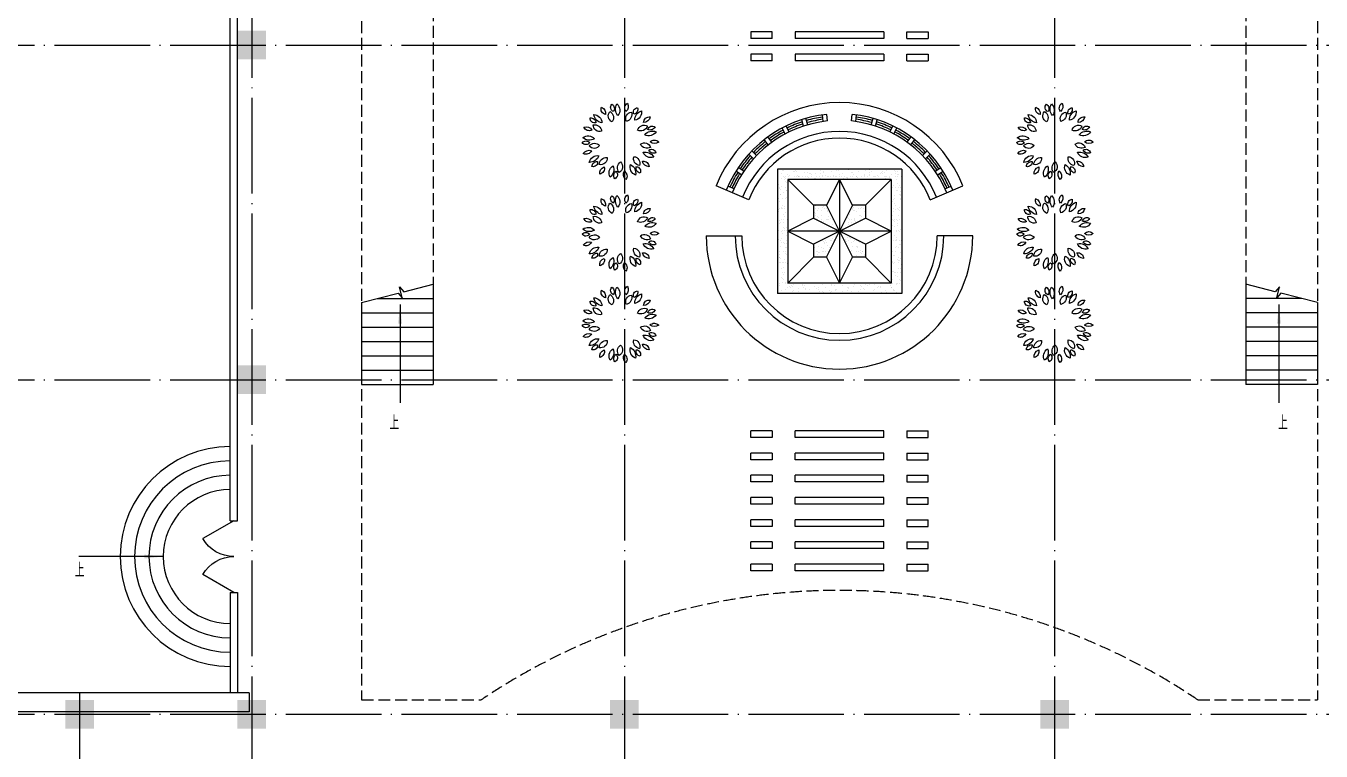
# Model space of a CAD drawing. Extents: x 165127 to 1058185, y 60808 to 144908.
# Drawn here: x 224353 to 251456, y 94284 to 109453 of the extents above; entities that cross this region are included whole.
import ezdxf
from ezdxf.enums import TextEntityAlignment as Align

# ---------------------------------------------------------------- set-up
doc = ezdxf.new("R2010")
doc.units = 0
doc.header["$LTSCALE"] = 1000
doc.linetypes.add('DASH', pattern=[0.35, 0.25, -0.1])
doc.linetypes.add('DOTE', pattern=[2.42, 2, -0.2, 0.02, -0.2])
doc.layers.get('0').update_dxf_attribs({"linetype": 'CONTINUOUS'})
for name, color, linetype in [('AD', 254, 'CONTINUOUS'), ('C3', 3, 'CONTINUOUS'), ('COLUMN', 7, 'CONTINUOUS'), ('DOTE', 1, 'DOTE'), ('FLOWER', 3, 'CONTINUOUS'), ('GARDEN', 4, 'CONTINUOUS'), ('PUB_DIM', 3, 'CONTINUOUS'), ('PUB_TEXT', 7, 'CONTINUOUS'), ('STAIR', 3, 'CONTINUOUS'), ('WALL', 255, 'CONTINUOUS'), ('WINDOW', 2, 'CONTINUOUS'), ('WINDOW_TEXT', 7, 'CONTINUOUS'), ('XX', 3, 'DASH')]:
    doc.layers.add(name, color=color, linetype=linetype)
doc.styles.add('_HZTXT', font='romans.shx', dxfattribs={"width": 0.7, "bigfont": 'z.shx'})
doc.styles.add('SIMPLEX', font='SIMPLEX.SHX')

# ---------------------------------------------------------------- blocks, each defined once
blk = doc.blocks.new('_FZH')
blk.add_solid([(-0.5, -0.5), (0.5, -0.5), (-0.5, 0.5), (0.5, 0.5)])
blk = doc.blocks.new('_DBLK1')
for p, q in [((-0.5, 0), (-0.25, -0.433)), ((0.5, 0), (0.25, -0.433))]:
    blk.add_line(p, q)
for centre, start, end in [((-0.5, 0), 300, 0), ((0.5, 0), 180, 240)]:
    blk.add_arc(centre, 0.5, start, end)
at = {"layer": 'WINDOW_TEXT', "style": 'SIMPLEX', "flags": 9}
blk.add_attdef('A', text='', height=1, dxfattribs=at).set_placement((0, 1.5), align=Align.MIDDLE)
blk = doc.blocks.new('M_F22')
for centre, radius, start, end in [((-745, 1661), 486, 170.70899, 259.10644), ((-1409, 1198), 573, 358.65709, 71.15834), ((-704, 1829), 307, 163.4613, 255.43295), ((-1018, 1651), 266, 333.31145, 85.5828), ((-242, 1523), 417, 160.50355, 255.32847), ((-684, 1289), 376, 333.2488, 82.58322), ((-63, 1991), 399, 151.70154, 229.74057), ((-591, 1891), 339, 322.86392, 58.57818), ((523, 1764), 486, 130.70899, 219.10644), ((-284, 1836), 573, 318.65709, 31.15834), ((662, 1865), 307, 123.4613, 215.43295), ((819, 1335), 417, 120.50355, 215.32847), ((307, 1931), 266, 293.31145, 45.5828), ((331, 1439), 376, 293.2488, 42.58322), ((1257, 1578), 399, 111.70154, 189.74057), ((788, 1841), 339, 282.86392, 18.57818), ((1560, 1027), 486, 90.70899, 179.10644), ((988, 1601), 573, 278.65709, 351.15834), ((-1853, 584), 266, 13.31145, 125.5828), ((-1727, 923), 307, 203.4613, 295.43295), ((-1680, 1042), 339, 2.86392, 98.57818), ((-1340, 1458), 399, 191.70154, 269.74057), ((-1364, 522), 376, 13.2488, 122.58322), ((-1177, 985), 417, 200.50355, 295.32847), ((1511, 508), 417, 80.50355, 175.32847), ((1204, 902), 376, 253.2488, 2.58322), ((1732, 1016), 307, 83.4613, 175.43295), ((1502, 1294), 266, 253.31145, 5.5828), ((2003, 413), 399, 71.70154, 149.74057), ((1813, 916), 339, 242.86392, 338.57818), ((-1969, -307), 339, 42.86392, 138.57818), ((-1861, -14), 573, 38.65709, 111.15834), ((-1651, 768), 486, 210.70899, 299.10644), ((1881, -204), 486, 50.70899, 139.10644), ((1812, 603), 573, 238.65709, 311.15834), ((-1976, 230), 399, 231.70154, 309.74057), ((-1807, -769), 266, 53.31145, 165.5828), ((-1928, -429), 307, 243.4613, 335.43295), ((-1429, -1233), 573, 78.65709, 151.15834), ((-1770, -498), 486, 250.70899, 339.10644), ((-1393, -503), 376, 53.2488, 162.58322), ((-1547, -28), 417, 240.50355, 335.32847), ((1510, -570), 417, 40.50355, 135.32847), ((1528, -71), 376, 213.2488, 322.58322), ((1825, -959), 399, 31.70154, 109.74057), ((2003, -452), 339, 202.86392, 298.57818), ((2005, -323), 307, 43.4613, 135.43295), ((2009, 38), 266, 213.31145, 325.5828), ((-1323, -1527), 339, 82.86392, 178.57818), ((-1674, -1120), 399, 271.70154, 349.74057), ((-756, -1306), 376, 93.2488, 202.58322), ((-1179, -1041), 417, 280.50355, 15.32847), ((-314, -1889), 573, 118.65709, 191.15834), ((-1048, -1545), 486, 290.70899, 19.10644), ((249, -1512), 376, 133.2488, 242.58322), ((-246, -1581), 417, 320.50355, 55.32847), ((962, -1675), 573, 158.65709, 231.15834), ((179, -1883), 486, 330.70899, 59.10644), ((1151, -1025), 376, 173.2488, 282.58322), ((816, -1395), 417, 0.50355, 95.32847), ((1335, -1353), 486, 10.70899, 99.10644), ((1801, -691), 573, 198.65709, 271.15834), ((1589, -1250), 266, 173.31145, 285.5828), ((1354, -1524), 307, 3.4613, 95.43295), ((-902, -1777), 266, 93.31145, 205.5828), ((-1213, -1593), 307, 283.4613, 15.43295), ((-44, -2046), 339, 122.86392, 218.57818), ((-574, -1959), 399, 311.70154, 29.74057), ((439, -1967), 266, 133.31145, 245.5828), ((83, -2026), 307, 323.4613, 55.43295), ((1270, -1621), 339, 162.86392, 258.57818), ((808, -1896), 399, 351.70154, 69.74057)]:
    blk.add_arc(centre, radius, start, end)
at = {"width": 0.8, "flags": 9}
for tag in ['XSIZE', 'YSIZE']:
    blk.add_attdef(tag, (0, 0), '', height=0.5, dxfattribs=at)
blk = doc.blocks.new('_ARROW')
blk.add_solid([(0, 0), (-1, 0.1), (-1, -0.1)])
blk = doc.blocks.new('GREEN8')
at = {"color": 0, "linetype": 'ByBlock'}
for p, q in [((-113.9, 131.4), (-113.9, 131.4)), ((-105.1, 130), (-105.1, 130)), ((-102.8, 129.7), (-102.8, 129.7)), ((-84.8, 127.2), (-84.8, 127.2)), ((-83.1, 128), (-83.1, 128)), ((-81.1, 129.1), (-81.1, 129.1)), ((-78.1, 126.5), (-78.1, 126.5)), ((-63.3, 125.2), (-63.3, 125.2)), ((-58.4, 131.8), (-58.4, 131.8)), ((-56.4, 125.9), (-56.4, 125.9)), ((-52.7, 131.3), (-52.7, 131.3)), ((-31.2, 129.2), (-31.2, 129.2)), ((-26.7, 127.4), (-26.7, 127.4)), ((-25.4, 125.9), (-25.4, 125.9)), ((-21.4, 131.6), (-21.4, 131.6)), ((-10.4, 126.8), (-10.4, 126.8)), ((-1.9, 131.2), (-1.9, 131.2)), ((-0.6, 129.7), (-0.6, 129.7)), ((3.3, 128.4), (3.3, 128.4)), ((21.6, 130.8), (21.6, 130.8)), ((28, 125.2), (28, 125.2)), ((30.2, 126.3), (30.2, 126.3)), ((41.7, 131.2), (41.7, 131.2)), ((41.9, 128.1), (41.9, 128.1)), ((55, 130.1), (55, 130.1)), ((63.3, 130.6), (63.3, 130.6)), ((63.4, 126), (63.4, 126)), ((66.4, 128), (66.4, 128)), ((74, 132.1), (74, 132.1)), ((86.7, 125.7), (86.7, 125.7)), ((88, 127.4), (88, 127.4)), ((95.5, 130.1), (95.5, 130.1)), ((111.4, 129.5), (111.4, 129.5)), ((112.7, 128), (112.7, 128)), ((116.3, 127.6), (116.3, 127.6)), ((-115.2, 116.8), (-115.2, 116.8)), ((-112.6, 102.9), (-112.6, 102.9)), ((-107.9, 124.1), (-107.9, 124.1)), ((-106.6, 114.6), (-106.6, 114.6)), ((-104.2, 116.8), (-104.2, 116.8)), ((-102, 111.5), (-102, 111.5)), ((-100.9, 115.9), (-100.9, 115.9)), ((-100, 116.8), (-100, 116.8)), ((-99.6, 114.3), (-99.6, 114.3)), ((-99, 109), (-99, 109)), ((-96.8, 105.8), (-96.8, 105.8)), ((-95.3, 121.1), (-95.3, 121.1)), ((-93.4, 116.8), (-93.4, 116.8)), ((-91.7, 120.4), (-91.7, 120.4)), ((-82.5, 116.8), (-82.5, 116.8)), ((-78.3, 116.8), (-78.3, 116.8)), ((-76.2, 119.7), (-76.2, 119.7)), ((-74.9, 118.2), (-74.9, 118.2)), ((-74.5, 118.7), (-74.5, 118.7)), ((-71.7, 116.8), (-71.7, 116.8)), ((-67, 117.2), (-67, 117.2)), ((-60.8, 116.8), (-60.8, 116.8)), ((-56.6, 116.8), (-56.6, 116.8)), ((-54.3, 115.9), (-54.3, 115.9)), ((-53.4, 123.3), (-53.4, 123.3)), ((-51.4, 123.5), (-51.4, 123.5)), ((-50.1, 122), (-50.1, 122)), ((-50, 116.8), (-50, 116.8)), ((-44.1, 114.8), (-44.1, 114.8)), ((-42.5, 122.7), (-42.5, 122.7)), ((-42.3, 114), (-42.3, 114)), ((-39, 116.8), (-39, 116.8)), ((-34.8, 116.8), (-34.8, 116.8)), ((-32.7, 113.9), (-32.7, 113.9)), ((-31.7, 122.7), (-31.7, 122.7)), ((-28.7, 120.1), (-28.7, 120.1)), ((-28.3, 116.8), (-28.3, 116.8)), ((-22.2, 120), (-22.2, 120)), ((-19.3, 118.6), (-19.3, 118.6)), ((-17.3, 116.8), (-17.3, 116.8)), ((-13.1, 116.8), (-13.1, 116.8)), ((-7, 119.5), (-7, 119.5)), ((-6.6, 116.8), (-6.6, 116.8)), ((-3.9, 116.9), (-3.9, 116.9)), ((-0.7, 117.9), (-0.7, 117.9)), ((4.4, 116.8), (4.4, 116.8)), ((5.5, 122.5), (5.5, 122.5)), ((8.6, 116.8), (8.6, 116.8)), ((9.9, 124), (9.9, 124)), ((12.4, 114.2), (12.4, 114.2)), ((13.7, 112.7), (13.7, 112.7)), ((15.2, 116.8), (15.2, 116.8)), ((17.7, 116.3), (17.7, 116.3)), ((20.1, 115.5), (20.1, 115.5)), ((20.8, 113.7), (20.8, 113.7)), ((26.1, 116.8), (26.1, 116.8)), ((30.3, 116.8), (30.3, 116.8)), ((31.4, 122), (31.4, 122)), ((36.9, 116.8), (36.9, 116.8)), ((37.2, 118), (37.2, 118)), ((38.5, 116.5), (38.5, 116.5)), ((40.4, 112.7), (40.4, 112.7)), ((42.4, 113.1), (42.4, 113.1)), ((47.8, 116.9), (47.8, 116.9)), ((52, 116.9), (52, 116.9)), ((52.2, 119.5), (52.2, 119.5)), ((52.7, 122), (52.7, 122)), ((58.6, 116.9), (58.6, 116.9)), ((61.9, 121.9), (61.9, 121.9)), ((63.2, 120.3), (63.2, 120.3)), ((69.3, 113.1), (69.3, 113.1)), ((69.6, 116.9), (69.6, 116.9)), ((72.5, 116.8), (72.5, 116.8)), ((73.8, 116.9), (73.8, 116.9)), ((77.4, 118.8), (77.4, 118.8)), ((80.3, 116.9), (80.3, 116.9)), ((84.2, 123.6), (84.2, 123.6)), ((88, 124.2), (88, 124.2)), ((91.1, 124.8), (91.1, 124.8)), ((91.3, 116.9), (91.3, 116.9)), ((94, 116.9), (94, 116.9)), ((94, 114.7), (94, 114.7)), ((95.5, 116.9), (95.5, 116.9)), ((102, 116.9), (102, 116.9)), ((102.1, 115.6), (102.1, 115.6)), ((104.5, 120.8), (104.5, 120.8)), ((112.7, 124.2), (112.7, 124.2)), ((113, 116.9), (113, 116.9)), ((114.8, 112.3), (114.8, 112.3)), ((115.8, 121.7), (115.8, 121.7)), ((116.5, 103.5), (116.5, 103.5)), ((117.2, 116.9), (117.2, 116.9)), ((118.8, 120.8), (118.8, 120.8)), ((119.6, 101), (119.6, 101)), ((123.8, 116.9), (123.8, 116.9)), ((124.5, 103.5), (124.5, 103.5)), ((-112.2, 75.7), (-112.2, 75.7)), ((-111.4, 95), (-111.4, 95)), ((-110.4, 96.2), (-110.4, 96.2)), ((-110.1, 93.5), (-110.1, 93.5)), ((-109.6, 83.9), (-109.6, 83.9)), ((-108.8, 82.2), (-108.8, 82.2)), ((-108.1, 99.3), (-108.1, 99.3)), ((-105.7, 75.7), (-105.7, 75.7)), ((-104, 86.2), (-104, 86.2)), ((-99.8, 75.1), (-99.8, 75.1)), ((-99.5, 96.2), (-99.5, 96.2)), ((-98.3, 90.4), (-98.3, 90.4)), ((-98.2, 90.8), (-98.2, 90.8)), ((-97.1, 78), (-97.1, 78)), ((-95.8, 76.4), (-95.8, 76.4)), ((105, 75.8), (105, 75.8)), ((105.9, 94.9), (105.9, 94.9)), ((106.8, 96.4), (106.8, 96.4)), ((108.3, 99.9), (108.3, 99.9)), ((111.5, 75.8), (111.5, 75.8)), ((111.8, 81.6), (111.8, 81.6)), ((113.3, 96.9), (113.3, 96.9)), ((115.3, 91.7), (115.3, 91.7)), ((116.6, 90.1), (116.6, 90.1)), ((117.7, 96.4), (117.7, 96.4)), ((120.3, 82.8), (120.3, 82.8)), ((121.9, 96.4), (121.9, 96.4)), ((122.5, 75.8), (122.5, 75.8)), ((122.7, 82.9), (122.7, 82.9)), ((123, 88.1), (123, 88.1)), ((123.4, 80.2), (123.4, 80.2)), ((-114.5, 65.4), (-114.5, 65.4)), ((-112.6, 53.2), (-112.6, 53.2)), ((-112.3, 50.1), (-112.3, 50.1)), ((-111.7, 55.1), (-111.7, 55.1)), ((-111.1, 68.6), (-111.1, 68.6)), ((-107.5, 57.1), (-107.5, 57.1)), ((-107.5, 55.1), (-107.5, 55.1)), ((-106.2, 55.6), (-106.2, 55.6)), ((-105, 61.5), (-105, 61.5)), ((-101.3, 59.7), (-101.3, 59.7)), ((-100.9, 55.2), (-100.9, 55.2)), ((-42.3, 55.2), (-42.3, 55.2)), ((-41.9, 61.2), (-41.9, 61.2)), ((-38.7, 52.5), (-38.7, 52.5)), ((-35.8, 55.2), (-35.8, 55.2)), ((-30.9, 51.9), (-30.9, 51.9)), ((-28.2, 58.6), (-28.2, 58.6)), ((-25.9, 59.9), (-25.9, 59.9)), ((-24.8, 55.2), (-24.8, 55.2)), ((-20.6, 55.2), (-20.6, 55.2)), ((-20.3, 60.6), (-20.3, 60.6)), ((-18.9, 51.6), (-18.9, 51.6)), ((-17.9, 50), (-17.9, 50)), ((-17.7, 50.1), (-17.7, 50.1)), ((29.1, 54.2), (29.1, 54.2)), ((29.4, 55.2), (29.4, 55.2)), ((30.6, 59.3), (30.6, 59.3)), ((31.9, 57.7), (31.9, 57.7)), ((32.2, 51.6), (32.2, 51.6)), ((34.4, 51.3), (34.4, 51.3)), ((37.9, 50.5), (37.9, 50.5)), ((40.4, 55.2), (40.4, 55.2)), ((44.6, 55.2), (44.6, 55.2)), ((46.2, 58.1), (46.2, 58.1)), ((51.1, 55.2), (51.1, 55.2)), ((53.8, 51), (53.8, 51)), ((104.8, 70.8), (104.8, 70.8)), ((105.5, 55.3), (105.5, 55.3)), ((106.1, 69.3), (106.1, 69.3)), ((108.8, 50.9), (108.8, 50.9)), ((109.7, 74.2), (109.7, 74.2)), ((109.7, 55.3), (109.7, 55.3)), ((110.3, 66.2), (110.3, 66.2)), ((112.2, 62), (112.2, 62)), ((113.5, 53.5), (113.5, 53.5)), ((116.3, 55.3), (116.3, 55.3)), ((119.1, 53.8), (119.1, 53.8)), ((120, 57.4), (120, 57.4)), ((120.4, 52.2), (120.4, 52.2)), ((121.5, 72.8), (121.5, 72.8)), ((124.1, 62.1), (124.1, 62.1)), ((-114.1, 37.9), (-114.1, 37.9)), ((-111.5, 31.9), (-111.5, 31.9)), ((-110.6, 27.5), (-110.6, 27.5)), ((-108.5, 29.4), (-108.5, 29.4)), ((-106.9, 34.6), (-106.9, 34.6)), ((-104.3, 29), (-104.3, 29)), ((-102.8, 44.4), (-102.8, 44.4)), ((-102.7, 34.6), (-102.7, 34.6)), ((-101.2, 40.8), (-101.2, 40.8)), ((-100.2, 48.4), (-100.2, 48.4)), ((-96.2, 34.6), (-96.2, 34.6)), ((-43.7, 47.8), (-43.7, 47.8)), ((-42.4, 46.2), (-42.4, 46.2)), ((-41.2, 43.1), (-41.2, 43.1)), ((-40.2, 37.1), (-40.2, 37.1)), ((-38.1, 40.5), (-38.1, 40.5)), ((-37.6, 34.7), (-37.6, 34.7)), ((-36.3, 39), (-36.3, 39)), ((-31, 34.7), (-31, 34.7)), ((-29.7, 43.2), (-29.7, 43.2)), ((-29.4, 30.7), (-29.4, 30.7)), ((-28.1, 29.2), (-28.1, 29.2)), ((-27.1, 31.2), (-27.1, 31.2)), ((-20, 34.7), (-20, 34.7)), ((-19.4, 34.7), (-19.4, 34.7)), ((-16.5, 39.9), (-16.5, 39.9)), ((-15.8, 34.7), (-15.8, 34.7)), ((-13.4, 37.3), (-13.4, 37.3)), ((-11.6, 42.8), (-11.6, 42.8)), ((-9.7, 25.8), (-9.7, 25.8)), ((-9.3, 34.7), (-9.3, 34.7)), ((20.1, 38.4), (20.1, 38.4)), ((21.4, 36.9), (21.4, 36.9)), ((22.4, 29.9), (22.4, 29.9)), ((23.4, 34.7), (23.4, 34.7)), ((23.9, 45.2), (23.9, 45.2)), ((27.5, 29.6), (27.5, 29.6)), ((27.6, 34.7), (27.6, 34.7)), ((32.9, 36), (32.9, 36)), ((32.9, 33.5), (32.9, 33.5)), ((34.2, 34.7), (34.2, 34.7)), ((36, 30.9), (36, 30.9)), ((43.2, 42.4), (43.2, 42.4)), ((44.7, 42.8), (44.7, 42.8)), ((44.9, 42.2), (44.9, 42.2)), ((45.1, 34.7), (45.1, 34.7)), ((46.2, 40.7), (46.2, 40.7)), ((49.3, 34.7), (49.3, 34.7)), ((106.3, 42), (106.3, 42)), ((107.3, 35.5), (107.3, 35.5)), ((108.7, 32.9), (108.7, 32.9)), ((110, 31.4), (110, 31.4)), ((110.3, 34.8), (110.3, 34.8)), ((114.5, 34.8), (114.5, 34.8)), ((117, 26.7), (117, 26.7)), ((117.3, 32.8), (117.3, 32.8)), ((118.5, 42.1), (118.5, 42.1)), ((121, 34.8), (121, 34.8)), ((-113.1, 14.1), (-113.1, 14.1)), ((-107.7, 11.2), (-107.7, 11.2)), ((-105.8, 13.7), (-105.8, 13.7)), ((-104.7, 8.7), (-104.7, 8.7)), ((-103.7, 19.2), (-103.7, 19.2)), ((-102.4, 17.7), (-102.4, 17.7)), ((-102.2, 14.1), (-102.2, 14.1)), ((-98, 14.1), (-98, 14.1)), ((-97.4, 20.1), (-97.4, 20.1)), ((-96.8, 4.4), (-96.8, 4.4)), ((-96.3, 10.5), (-96.3, 10.5)), ((-7.7, 4.9), (-7.7, 4.9)), ((-2.2, 1.2), (-2.2, 1.2)), ((-0.7, 16.6), (-0.7, 16.6)), ((1.4, 7.3), (1.4, 7.3)), ((6.4, 14.1), (6.4, 14.1)), ((9.6, 8), (9.6, 8)), ((9.7, 17.5), (9.7, 17.5)), ((11, 16), (11, 16)), ((11.1, 23.4), (11.1, 23.4)), ((12, 16), (12, 16)), ((22.3, 24.8), (22.3, 24.8)), ((24, 0.5), (24, 0.5)), ((105.6, 3.3), (105.6, 3.3)), ((105.8, 20.2), (105.8, 20.2)), ((107, 23.9), (107, 23.9)), ((110.1, 21.3), (110.1, 21.3)), ((110.8, 3.2), (110.8, 3.2)), ((113.9, 0.6), (113.9, 0.6)), ((115, 14.2), (115, 14.2)), ((115.5, 11.4), (115.5, 11.4)), ((116.1, 24.1), (116.1, 24.1)), ((119.2, 14.2), (119.2, 14.2)), ((121.1, 12.1), (121.1, 12.1)), ((123, 15.9), (123, 15.9)), ((124.3, 14.3), (124.3, 14.3)), ((124.5, 2.1), (124.5, 2.1)), ((-114.9, -6.5), (-114.9, -6.5)), ((-114.5, -18.1), (-114.5, -18.1)), ((-114.1, -1.6), (-114.1, -1.6)), ((-112.8, -3.2), (-112.8, -3.2)), ((-108.9, -17), (-108.9, -17)), ((-108.4, -6.5), (-108.4, -6.5)), ((-107.3, -1.7), (-107.3, -1.7)), ((-106.8, -10.4), (-106.8, -10.4)), ((-103.9, -9.5), (-103.9, -9.5)), ((-100.9, -12.1), (-100.9, -12.1)), ((-99.8, -18.7), (-99.8, -18.7)), ((-98.5, -20.2), (-98.5, -20.2)), ((-98.3, -10.9), (-98.3, -10.9)), ((-97.4, -6.5), (-97.4, -6.5)), ((-42.9, -19.8), (-42.9, -19.8)), ((-35.7, -18.2), (-35.7, -18.2)), ((-32.3, -6.4), (-32.3, -6.4)), ((-29.8, -19.1), (-29.8, -19.1)), ((-28.1, -6.4), (-28.1, -6.4)), ((-26.7, -21.6), (-26.7, -21.6)), ((-25.5, -7.2), (-25.5, -7.2)), ((-24.3, -8.7), (-24.3, -8.7)), ((-23.9, -11.4), (-23.9, -11.4)), ((-21.5, -6.4), (-21.5, -6.4)), ((-19.5, -10.2), (-19.5, -10.2)), ((-18.2, -15.9), (-18.2, -15.9)), ((-14.2, -20.2), (-14.2, -20.2)), ((-12.7, -4.9), (-12.7, -4.9)), ((-10.5, -6.4), (-10.5, -6.4)), ((-8.9, -1.5), (-8.9, -1.5)), ((-6.3, -6.4), (-6.3, -6.4)), ((-5.8, -4.1), (-5.8, -4.1)), ((15.4, -6.4), (15.4, -6.4)), ((15.8, -4.7), (15.8, -4.7)), ((18.9, -7.3), (18.9, -7.3)), ((19.4, -0.8), (19.4, -0.8)), ((21.9, -6.4), (21.9, -6.4)), ((25.3, -1), (25.3, -1)), ((28.4, -10.1), (28.4, -10.1)), ((29.9, -16.6), (29.9, -16.6)), ((31.3, -8.2), (31.3, -8.2)), ((32.9, -6.4), (32.9, -6.4)), ((37.1, -6.4), (37.1, -6.4)), ((38.3, -16.5), (38.3, -16.5)), ((38.7, -18.6), (38.7, -18.6)), ((39.6, -18), (39.6, -18)), ((40.5, -7.9), (40.5, -7.9)), ((43.6, -10.5), (43.6, -10.5)), ((49.9, -12.1), (49.9, -12.1)), ((54.6, -19.7), (54.6, -19.7)), ((108.8, -6.3), (108.8, -6.3)), ((112.5, -19.3), (112.5, -19.3)), ((112.6, -5), (112.6, -5)), ((113.8, -6.5), (113.8, -6.5)), ((114, -4), (114, -4)), ((114.6, -17.5), (114.6, -17.5)), ((117.7, -20.1), (117.7, -20.1)), ((119.8, -6.3), (119.8, -6.3)), ((119.9, -13.8), (119.9, -13.8)), ((123, -13.3), (123, -13.3)), ((124, -6.3), (124, -6.3)), ((-114.4, -27), (-114.4, -27)), ((-111.9, -47.7), (-111.9, -47.7)), ((-110.7, -38.8), (-110.7, -38.8)), ((-110.4, -32.4), (-110.4, -32.4)), ((-110.3, -39.5), (-110.3, -39.5)), ((-110.2, -27), (-110.2, -27)), ((-109.7, -47.5), (-109.7, -47.5)), ((-109, -41.1), (-109, -41.1)), ((-105.5, -47.5), (-105.5, -47.5)), ((-103.6, -27), (-103.6, -27)), ((-102.9, -48.3), (-102.9, -48.3)), ((-101.3, -41.6), (-101.3, -41.6)), ((-100.1, -30.2), (-100.1, -30.2)), ((-99.8, -26.3), (-99.8, -26.3)), ((-98.9, -47.5), (-98.9, -47.5)), ((-97.1, -32.8), (-97.1, -32.8)), ((-45, -27), (-45, -27)), ((-40.4, -27.7), (-40.4, -27.7)), ((-38.5, -27), (-38.5, -27)), ((-37.2, -33.5), (-37.2, -33.5)), ((-36, -28), (-36, -28)), ((-34.7, -29.6), (-34.7, -29.6)), ((-28.6, -36.8), (-28.6, -36.8)), ((-27.5, -26.9), (-27.5, -26.9)), ((-25.5, -26.7), (-25.5, -26.7)), ((-23.3, -26.9), (-23.3, -26.9)), ((-16.8, -26.9), (-16.8, -26.9)), ((26.7, -26.9), (26.7, -26.9)), ((26.9, -25.4), (26.9, -25.4)), ((33.7, -37.3), (33.7, -37.3)), ((37.1, -34), (37.1, -34)), ((37.6, -26.9), (37.6, -26.9)), ((41.8, -26.9), (41.8, -26.9)), ((44.3, -28.6), (44.3, -28.6)), ((45.6, -25.3), (45.6, -25.3)), ((47.4, -31.2), (47.4, -31.2)), ((48.4, -26.9), (48.4, -26.9)), ((48.4, -27.4), (48.4, -27.4)), ((52.6, -33.5), (52.6, -33.5)), ((53.9, -35.1), (53.9, -35.1)), ((107, -26.9), (107, -26.9)), ((107.5, -47.4), (107.5, -47.4)), ((107.8, -46.8), (107.8, -46.8)), ((109.5, -34.6), (109.5, -34.6)), ((111, -34.7), (111, -34.7)), ((111.7, -47.4), (111.7, -47.4)), ((113.6, -26.9), (113.6, -26.9)), ((116.4, -42.9), (116.4, -42.9)), ((117.7, -44.4), (117.7, -44.4)), ((118.3, -47.4), (118.3, -47.4)), ((118.4, -38.2), (118.4, -38.2)), ((120, -44), (120, -44)), ((121.5, -28.6), (121.5, -28.6)), ((121.5, -40.8), (121.5, -40.8)), ((124.5, -26.8), (124.5, -26.8)), ((-114.2, -71), (-114.2, -71)), ((-113.4, -63.1), (-113.4, -63.1)), ((-113.4, -69.2), (-113.4, -69.2)), ((-106.9, -59.5), (-106.9, -59.5)), ((-104.9, -68.1), (-104.9, -68.1)), ((-104.3, -72.3), (-104.3, -72.3)), ((-102.8, -57), (-102.8, -57)), ((-100.7, -68.1), (-100.7, -68.1)), ((-96.3, -50.9), (-96.3, -50.9)), ((-96, -56.6), (-96, -56.6)), ((106, -63.8), (106, -63.8)), ((107.2, -65.3), (107.2, -65.3)), ((108, -65.4), (108, -65.4)), ((109.5, -50), (109.5, -50)), ((111.6, -67.5), (111.6, -67.5)), ((112.3, -67.9), (112.3, -67.9)), ((113.3, -72.5), (113.3, -72.5)), ((116.5, -67.9), (116.5, -67.9)), ((117, -74.7), (117, -74.7)), ((118.5, -59.3), (118.5, -59.3)), ((122.3, -58.9), (122.3, -58.9)), ((123.1, -67.9), (123.1, -67.9)), ((123.8, -51.7), (123.8, -51.7)), ((-114.9, -78.4), (-114.9, -78.4)), ((-113.4, -89.1), (-113.4, -89.1)), ((-111.1, -88.6), (-111.1, -88.6)), ((-110.3, -91.7), (-110.3, -91.7)), ((-106.4, -77.4), (-106.4, -77.4)), ((-105.8, -87.7), (-105.8, -87.7)), ((-105.1, -79), (-105.1, -79)), ((-103.1, -80.2), (-103.1, -80.2)), ((-100.2, -88.6), (-100.2, -88.6)), ((-99, -86.2), (-99, -86.2)), ((-96, -88.6), (-96, -88.6)), ((-95.6, -96.2), (-95.6, -96.2)), ((-92.1, -94.5), (-92.1, -94.5)), ((-90.8, -96), (-90.8, -96)), ((-89.4, -88.6), (-89.4, -88.6)), ((-88.7, -92.3), (-88.7, -92.3)), ((-85.6, -94.9), (-85.6, -94.9)), ((-84.3, -89.7), (-84.3, -89.7)), ((-78.4, -88.6), (-78.4, -88.6)), ((-75.3, -99), (-75.3, -99)), ((-74.2, -88.6), (-74.2, -88.6)), ((-67.7, -88.6), (-67.7, -88.6)), ((-67.3, -90.6), (-67.3, -90.6)), ((-66.1, -92.2), (-66.1, -92.2)), ((-64, -95.5), (-64, -95.5)), ((-63.5, -92.2), (-63.5, -92.2)), ((-60.9, -98.1), (-60.9, -98.1)), ((-60, -99.4), (-60, -99.4)), ((-56.7, -88.6), (-56.7, -88.6)), ((-52.5, -88.6), (-52.5, -88.6)), ((-46, -88.6), (-46, -88.6)), ((-43.2, -94.9), (-43.2, -94.9)), ((-41.3, -88.3), (-41.3, -88.3)), ((-39.3, -98.7), (-39.3, -98.7)), ((-35.2, -95.5), (-35.2, -95.5)), ((-35, -88.6), (-35, -88.6)), ((-31.5, -88.1), (-31.5, -88.1)), ((-30.8, -88.6), (-30.8, -88.6)), ((-29, -89.8), (-29, -89.8)), ((-24.2, -88.6), (-24.2, -88.6)), ((-21.7, -96.9), (-21.7, -96.9)), ((-13.3, -88.5), (-13.3, -88.5)), ((-11.2, -90.9), (-11.2, -90.9)), ((-10.5, -91.7), (-10.5, -91.7)), ((-9.1, -88.5), (-9.1, -88.5)), ((-4.3, -93), (-4.3, -93)), ((-3.5, -100), (-3.5, -100)), ((-2.5, -88.5), (-2.5, -88.5)), ((-0.9, -99.4), (-0.9, -99.4)), ((8.4, -88.5), (8.4, -88.5)), ((10.3, -92.9), (10.3, -92.9)), ((12.6, -88.5), (12.6, -88.5)), ((14.3, -87.9), (14.3, -87.9)), ((19.2, -88.5), (19.2, -88.5)), ((20.4, -96.2), (20.4, -96.2)), ((21.2, -96.1), (21.2, -96.1)), ((22.5, -97.7), (22.5, -97.7)), ((30.2, -88.5), (30.2, -88.5)), ((31.1, -95.4), (31.1, -95.4)), ((34.1, -90.1), (34.1, -90.1)), ((34.4, -88.5), (34.4, -88.5)), ((40.9, -88.5), (40.9, -88.5)), ((42.4, -88.8), (42.4, -88.8)), ((45.1, -99.4), (45.1, -99.4)), ((46, -92.3), (46, -92.3)), ((47.3, -93.8), (47.3, -93.8)), ((51.4, -98.1), (51.4, -98.1)), ((51.9, -88.5), (51.9, -88.5)), ((55.7, -90.7), (55.7, -90.7)), ((56.1, -88.5), (56.1, -88.5)), ((58.8, -93.3), (58.8, -93.3)), ((62.6, -88.5), (62.6, -88.5)), ((63.2, -91.3), (63.2, -91.3)), ((70.8, -88.5), (70.8, -88.5)), ((72, -90), (72, -90)), ((73.6, -88.5), (73.6, -88.5)), ((77.8, -88.5), (77.8, -88.5)), ((78.1, -97.2), (78.1, -97.2)), ((80.4, -93.9), (80.4, -93.9)), ((83.5, -94.1), (83.5, -94.1)), ((83.5, -96.5), (83.5, -96.5)), ((84.4, -88.5), (84.4, -88.5)), ((95.3, -88.5), (95.3, -88.5)), ((99.5, -88.5), (99.5, -88.5)), ((102.9, -93.4), (102.9, -93.4)), ((105, -96.1), (105, -96.1)), ((105.2, -97.1), (105.2, -97.1)), ((106.1, -88.5), (106.1, -88.5)), ((106.5, -80.7), (106.5, -80.7)), ((108.2, -99.7), (108.2, -99.7)), ((115.5, -88.2), (115.5, -88.2)), ((115.5, -90), (115.5, -90)), ((117, -88.5), (117, -88.5)), ((120.3, -80.8), (120.3, -80.8)), ((121.2, -88.5), (121.2, -88.5)), ((121.6, -82.3), (121.6, -82.3)), ((-109.5, -107.1), (-109.5, -107.1)), ((-107.3, -103), (-107.3, -103)), ((-99.3, -100.9), (-99.3, -100.9)), ((-85.8, -105.1), (-85.8, -105.1)), ((-84.7, -103.2), (-84.7, -103.2)), ((-74.6, -104.1), (-74.6, -104.1)), ((-65, -107.5), (-65, -107.5)), ((-53.8, -101), (-53.8, -101)), ((-53, -107.7), (-53, -107.7)), ((-49.9, -107.3), (-49.9, -107.3)), ((-36.2, -101.2), (-36.2, -101.2)), ((-33, -103.5), (-33, -103.5)), ((-28.3, -103.8), (-28.3, -103.8)), ((-27, -105.3), (-27, -105.3)), ((-14.6, -101.9), (-14.6, -101.9)), ((-12.7, -106.2), (-12.7, -106.2)), ((-11.5, -104.4), (-11.5, -104.4)), ((-2.2, -101.5), (-2.2, -101.5)), ((10.1, -105.1), (10.1, -105.1)), ((13.2, -107.6), (13.2, -107.6)), ((19.4, -102.2), (19.4, -102.2)), ((28.6, -104.9), (28.6, -104.9)), ((40.9, -104.2), (40.9, -104.2)), ((53.4, -101.1), (53.4, -101.1)), ((61.7, -106.7), (61.7, -106.7)), ((69.8, -102.6), (69.8, -102.6)), ((72.9, -100.1), (72.9, -100.1)), ((85.1, -105.5), (85.1, -105.5)), ((86.3, -107), (86.3, -107)), ((93.7, -102.6), (93.7, -102.6)), ((94.5, -105.7), (94.5, -105.7)), ((109.8, -101.7), (109.8, -101.7)), ((111.1, -103.2), (111.1, -103.2)), ((114, -105.4), (114, -105.4))]:
    blk.add_line(p, q, dxfattribs=at)
at = {"layer": 'FLOWER', "linetype": 'ByBlock'}
for p, q in [((104.7, 112.2), (-95.3, 112.2)), ((-95.3, 112.2), (-95.3, -87.8)), ((-95.3, 112.2), (-45.3, 62.2)), ((54.7, 62.2), (104.7, 112.2)), ((104.7, 112.2), (104.7, -87.8)), ((4.7, 12.2), (-20.3, 62.2)), ((29.7, 62.2), (4.7, 12.2)), ((-45.3, 37.2), (4.7, 12.2)), ((4.7, 12.2), (54.7, 37.2)), ((4.7, 12.2), (-45.3, -12.8)), ((-20.3, -37.8), (4.7, 12.2)), ((4.7, 12.2), (29.7, -37.8)), ((54.7, -12.8), (4.7, 12.2)), ((-95.3, -87.8), (-45.3, -37.8)), ((54.7, -37.8), (104.7, -87.8)), ((104.7, -87.8), (-95.3, -87.8))]:
    blk.add_line(p, q, dxfattribs=at)
at = {"layer": 'GARDEN', "linetype": 'ByBlock'}
for p, q in [((124.7, 132.2), (-115.3, 132.2)), ((-115.3, 132.2), (-115.3, -107.8)), ((124.7, 132.2), (124.7, -107.8)), ((4.7, 112.2), (-20.3, 62.2)), ((4.7, 112.2), (4.7, -87.8)), ((29.7, 62.2), (4.7, 112.2)), ((-45.3, 62.2), (-45.3, 37.2)), ((-20.3, 62.2), (-45.3, 62.2)), ((54.7, 62.2), (29.7, 62.2)), ((54.7, 62.2), (54.7, 37.2)), ((-45.3, 37.2), (-95.3, 12.2)), ((104.7, 12.2), (54.7, 37.2)), ((104.7, 12.2), (-95.3, 12.2)), ((-95.3, 12.2), (-45.3, -12.8)), ((54.7, -12.8), (104.7, 12.2)), ((-45.3, -12.8), (-45.3, -37.8)), ((54.7, -12.8), (54.7, -37.8)), ((-20.3, -37.8), (-45.3, -37.8)), ((-20.3, -37.8), (4.7, -87.8)), ((4.7, -87.8), (29.7, -37.8)), ((54.7, -37.8), (29.7, -37.8)), ((124.7, -107.8), (-115.3, -107.8))]:
    blk.add_line(p, q, dxfattribs=at)

msp = doc.modelspace()

# ---------------------------------------------------------------- linework, layer by layer
at = {"layer": 'C3'}
for p, q in [((239520.2, 109328.3), (239520.2, 109189)), ((239966.2, 109328.3), (239520.2, 109328.3)), ((239966.2, 109189), (239966.2, 109328.3)), ((240449.3, 109328.3), (240449.3, 109189)), ((242307.5, 109328.3), (240449.3, 109328.3)), ((242307.5, 109328.3), (242307.5, 109189)), ((242790.6, 109189), (242790.6, 109328.3)), ((242790.6, 109328.3), (243236.6, 109328.3)), ((243236.6, 109328.3), (243236.6, 109189)), ((239966.2, 109189), (239520.2, 109189)), ((242307.5, 109189), (240449.3, 109189)), ((242790.6, 109189), (243236.6, 109189)), ((239966.2, 108863.8), (239520.2, 108863.8)), ((239520.2, 108863.8), (239520.2, 108724.4)), ((239966.2, 108724.4), (239520.2, 108724.4)), ((239966.2, 108724.4), (239966.2, 108863.8)), ((240449.3, 108863.8), (240449.3, 108724.4)), ((242307.5, 108863.8), (240449.3, 108863.8)), ((242307.5, 108724.4), (240449.3, 108724.4)), ((242307.5, 108863.8), (242307.5, 108724.4)), ((242790.6, 108863.8), (243236.6, 108863.8)), ((242790.6, 108724.4), (242790.6, 108863.8)), ((242790.6, 108724.4), (243236.6, 108724.4)), ((243236.6, 108863.8), (243236.6, 108724.4)), ((241130.2, 107464.6), (241113.2, 107603)), ((241626.6, 107464.6), (241643.6, 107603)), ((240323.3, 107234.8), (240260, 107359)), ((240627.8, 107357.8), (240587.1, 107491.1)), ((240716.7, 107385), (240675.9, 107518.3)), ((241037.9, 107453.3), (241021, 107591.6)), ((241718.8, 107453.3), (241735.8, 107591.6)), ((242040.1, 107385), (242080.9, 107518.3)), ((242129, 107357.8), (242169.7, 107491.1)), ((242433.5, 107234.8), (242496.8, 107359)), ((239887.8, 106962.7), (239803.9, 107074)), ((239962, 107018.6), (239878.1, 107129.9)), ((240240.5, 107192.6), (240177.2, 107316.8)), ((242516.3, 107192.6), (242579.6, 107316.8)), ((242794.8, 107018.6), (242878.7, 107129.9)), ((242869, 106962.7), (242952.9, 107074)), ((239643.7, 106742.9), (239541.7, 106838)), ((243113.1, 106742.9), (243215, 106838)), ((239580.3, 106674.9), (239478.4, 106770)), ((243176.5, 106674.9), (243278.4, 106770)), ((239327.5, 106338.2), (239210.6, 106414.1)), ((239378.1, 106416.1), (239261.2, 106492)), ((243378.7, 106416.1), (243495.6, 106492)), ((243429.3, 106338.2), (243546.2, 106414.1)), ((239479.2, 105817.4), (238794.9, 106107.9)), ((239173.3, 106048.2), (239045, 106102.7)), ((243277.6, 105817.4), (243961.9, 106107.9)), ((243583.5, 106048.2), (243711.8, 106102.7)), ((238591.1, 105061.7), (239334.4, 105061.7)), ((244165.7, 105061.7), (243422.4, 105061.7)), ((239520.2, 100842.1), (239520.2, 100981.5)), ((239966.2, 100981.5), (239520.2, 100981.5)), ((239966.2, 100842.1), (239520.2, 100842.1)), ((239966.2, 100981.5), (239966.2, 100842.1)), ((242307.5, 100981.5), (240449.3, 100981.5)), ((240449.3, 100842.1), (240449.3, 100981.5)), ((242307.5, 100842.1), (240449.3, 100842.1)), ((242307.5, 100842.1), (242307.5, 100981.5)), ((242790.6, 100981.5), (242790.6, 100842.1)), ((242790.6, 100981.5), (243236.6, 100981.5)), ((242790.6, 100842.1), (243236.6, 100842.1)), ((243236.6, 100842.1), (243236.6, 100981.5)), ((239966.2, 100516.9), (239520.2, 100516.9)), ((239520.2, 100377.5), (239520.2, 100516.9)), ((239966.2, 100377.5), (239520.2, 100377.5)), ((239966.2, 100516.9), (239966.2, 100377.5)), ((242307.5, 100516.9), (240449.3, 100516.9)), ((240449.3, 100377.5), (240449.3, 100516.9)), ((242307.5, 100377.5), (240449.3, 100377.5)), ((242307.5, 100377.5), (242307.5, 100516.9)), ((242790.6, 100516.9), (243236.6, 100516.9)), ((242790.6, 100516.9), (242790.6, 100377.5)), ((242790.6, 100377.5), (243236.6, 100377.5)), ((243236.6, 100377.5), (243236.6, 100516.9)), ((239966.2, 100052.4), (239520.2, 100052.4)), ((239520.2, 99913), (239520.2, 100052.4)), ((239966.2, 100052.4), (239966.2, 99913)), ((242307.5, 100052.4), (240449.3, 100052.4)), ((240449.3, 99913), (240449.3, 100052.4)), ((242307.5, 99913), (242307.5, 100052.4)), ((242790.6, 100052.4), (243236.6, 100052.4)), ((242790.6, 100052.4), (242790.6, 99913)), ((243236.6, 99913), (243236.6, 100052.4)), ((239966.2, 99913), (239520.2, 99913)), ((242307.5, 99913), (240449.3, 99913)), ((242790.6, 99913), (243236.6, 99913)), ((239520.2, 99448.4), (239520.2, 99587.8)), ((239966.2, 99587.8), (239520.2, 99587.8)), ((239966.2, 99587.8), (239966.2, 99448.4)), ((242307.5, 99587.8), (240449.3, 99587.8)), ((240449.3, 99448.4), (240449.3, 99587.8)), ((242307.5, 99448.4), (242307.5, 99587.8)), ((242790.6, 99587.8), (242790.6, 99448.4)), ((242790.6, 99587.8), (243236.6, 99587.8)), ((243236.6, 99448.4), (243236.6, 99587.8)), ((239966.2, 99448.4), (239520.2, 99448.4)), ((242307.5, 99448.4), (240449.3, 99448.4)), ((242790.6, 99448.4), (243236.6, 99448.4)), ((239966.2, 99123.2), (239520.2, 99123.2)), ((239520.2, 98983.9), (239520.2, 99123.2)), ((239966.2, 98983.9), (239520.2, 98983.9)), ((239966.2, 99123.2), (239966.2, 98983.9)), ((242307.5, 99123.2), (240449.3, 99123.2)), ((240449.3, 98983.9), (240449.3, 99123.2)), ((242307.5, 98983.9), (240449.3, 98983.9)), ((242307.5, 98983.9), (242307.5, 99123.2)), ((242790.6, 99123.2), (243236.6, 99123.2)), ((242790.6, 99123.2), (242790.6, 98983.9)), ((242790.6, 98983.9), (243236.6, 98983.9)), ((243236.6, 98983.9), (243236.6, 99123.2)), ((239520.2, 98519.3), (239520.2, 98658.7)), ((239966.2, 98658.7), (239520.2, 98658.7)), ((239966.2, 98658.7), (239966.2, 98519.3)), ((242307.5, 98658.7), (240449.3, 98658.7)), ((240449.3, 98519.3), (240449.3, 98658.7)), ((242307.5, 98519.3), (242307.5, 98658.7)), ((242790.6, 98658.7), (242790.6, 98519.3)), ((242790.6, 98658.7), (243236.6, 98658.7)), ((243236.6, 98519.3), (243236.6, 98658.7)), ((239966.2, 98519.3), (239520.2, 98519.3)), ((242307.5, 98519.3), (240449.3, 98519.3)), ((242790.6, 98519.3), (243236.6, 98519.3)), ((239966.2, 98194.1), (239520.2, 98194.1)), ((239520.2, 98054.8), (239520.2, 98194.1)), ((239966.2, 98194.1), (239966.2, 98054.8)), ((242307.5, 98194.1), (240449.3, 98194.1)), ((240449.3, 98054.8), (240449.3, 98194.1)), ((242307.5, 98054.8), (242307.5, 98194.1)), ((242790.6, 98194.1), (243236.6, 98194.1)), ((242790.6, 98194.1), (242790.6, 98054.8)), ((243236.6, 98054.8), (243236.6, 98194.1)), ((239966.2, 98054.8), (239520.2, 98054.8)), ((242307.5, 98054.8), (240449.3, 98054.8)), ((242790.6, 98054.8), (243236.6, 98054.8))]:
    msp.add_line(p, q, dxfattribs=at)
for radius, start, end in [(2787.3, 90, 157.95497), (2555, 95.9582, 157.95497), (2787.3, 22.04503, 90), (2555, 22.04503, 84.0418), (2415.7, 95.89809, 158.21915), (2508.6, 108.06109, 115.93891), (2462.1, 108.08112, 115.91888), (2508.6, 98.06109, 105.93891), (2462.1, 98.08112, 105.91888), (2415.7, 21.78085, 84.10191), (2462.1, 74.08112, 81.91888), (2508.6, 74.06109, 81.93891), (2462.1, 64.08112, 71.91888), (2508.6, 64.06109, 71.93891), (2183.4, 90, 158.21915), (2044, 90, 158.30229), (2508.6, 118.06109, 125.93891), (2462.1, 118.08112, 125.91888), (2183.4, 21.78085, 90), (2044, 21.69771, 90), (2462.1, 54.08112, 61.91888), (2508.6, 54.06109, 61.93891), (2508.6, 128.06109, 135.93891), (2462.1, 128.08112, 135.91888), (2462.1, 44.08112, 51.91888), (2508.6, 44.06109, 51.93891), (2508.6, 138.06109, 145.93891), (2462.1, 138.08112, 145.91888), (2462.1, 34.08112, 41.91888), (2508.6, 34.06109, 41.93891), (2508.6, 148.06109, 155.93891), (2462.1, 148.08112, 155.91888), (2462.1, 24.08112, 31.91888), (2508.6, 24.06109, 31.93891), (2787.3, 180, 0), (2183.4, 180, 0), (2044, 180, 0)]:
    msp.add_arc((241378.4, 105061.7), radius, start, end, dxfattribs=at)
at = {"layer": 'DOTE'}
for p, q in [((229078.4, 139407.6), (229078.4, 71351.8)), ((236878.4, 139407.6), (236878.4, 71351.8)), ((245878.4, 139407.6), (245878.4, 71351.8)), ((174131.8, 109053.1), (308775, 109053.1)), ((174131.8, 102053.1), (308775, 102053.1)), ((225478.4, 95503.1), (225478.4, 71351.8)), ((174131.8, 95053.1), (308775, 95053.1))]:
    msp.add_line(p, q, dxfattribs=at)
at = {"layer": 'PUB_DIM'}
for points in [[(232183.1, 103623.8), (232183.1, 101565.5)], [(250573.7, 103623.8), (250573.7, 101565.5)], [(227228.4, 98353.1), (225464.2, 98353.1)]]:
    msp.add_lwpolyline(points, dxfattribs=at)
at = {"layer": 'STAIR'}
for p, q in [((231378.4, 103670.6), (232142.3, 103863.8)), ((232142.3, 103863.8), (232229.9, 103762.2)), ((232171.1, 103994.9), (232258.7, 103893.3)), ((232229.9, 103762.2), (232171.1, 103994.9)), ((232258.7, 103893.3), (232878.4, 104050)), ((232878.4, 104050), (232878.4, 101953.1)), ((250498.1, 103893.3), (249878.4, 104050)), ((249878.4, 104050), (249878.4, 101953.1)), ((250585.7, 103994.9), (250498.1, 103893.3)), ((250526.9, 103762.2), (250585.7, 103994.9)), ((250614.5, 103863.8), (250526.9, 103762.2)), ((251378.4, 103670.6), (250614.5, 103863.8)), ((231378.4, 103670.6), (231378.4, 101953.1)), ((231704.4, 103753.1), (232878.4, 103753.1)), ((251052.4, 103753.1), (249878.4, 103753.1)), ((251378.4, 103670.6), (251378.4, 101953.1)), ((231378.4, 103453.1), (232878.4, 103453.1)), ((251378.4, 103453.1), (249878.4, 103453.1)), ((231378.4, 103153.1), (232878.4, 103153.1)), ((251378.4, 103153.1), (249878.4, 103153.1)), ((231378.4, 102853.1), (232878.4, 102853.1)), ((251378.4, 102853.1), (249878.4, 102853.1)), ((231378.4, 102553.1), (232878.4, 102553.1)), ((251378.4, 102553.1), (249878.4, 102553.1)), ((231378.4, 102253.1), (232878.4, 102253.1)), ((251378.4, 102253.1), (249878.4, 102253.1)), ((231378.4, 101953.1), (232878.4, 101953.1)), ((251378.4, 101953.1), (249878.4, 101953.1))]:
    msp.add_line(p, q, dxfattribs=at)
for radius in [2300, 2000, 1700, 1400]:
    msp.add_arc((228628.4, 98353.1), radius, 90, 270, dxfattribs=at)
at = {"layer": 'WALL'}
for p, q in [((229028.4, 95503.1), (223978.4, 95503.1)), ((229028.4, 95503.1), (229028.4, 95103.1)), ((229028.4, 95103.1), (223978.4, 95103.1))]:
    msp.add_line(p, q, dxfattribs=at)
at = {"layer": 'WINDOW'}
for p, q in [((228628.4, 99103.1), (228628.4, 111103.1)), ((228778.4, 99103.1), (228778.4, 111103.1)), ((228628.4, 99103.1), (228778.4, 99103.1)), ((228628.4, 97603.1), (228778.4, 97603.1)), ((228628.4, 97603.1), (228628.4, 95503.1)), ((228778.4, 97603.1), (228778.4, 95503.1))]:
    msp.add_line(p, q, dxfattribs=at)
at = {"layer": 'XX'}
for p, q in [((232878.4, 115753.1), (232878.4, 104050)), ((249878.4, 115753.1), (249878.4, 104050)), ((231378.4, 113053.1), (231378.4, 95353.1)), ((251378.4, 113053.1), (251378.4, 95353.1)), ((231378.4, 95353.1), (233878.4, 95353.1)), ((248878.4, 95353.1), (251378.4, 95353.1))]:
    msp.add_line(p, q, dxfattribs=at)
msp.add_arc((241378.4, 84225.2), 13419.4, 56.02065, 123.97935, dxfattribs=at)

# ---------------------------------------------------------------- block references
at = {"layer": 'AD', "xscale": 10.83953745, "yscale": 10.83953745, "zscale": 10.83953745}
msp.add_blockref('GREEN8', (241327.7, 105026.7), dxfattribs=at)
at = {"layer": 'C3', "xscale": -0.36, "yscale": 0.36, "zscale": 0.36}
for p in [(236794.8, 107052.9), (245886.9, 107052.9), (236794.8, 105137.9), (245886.9, 105137.9), (236794.8, 103222.8), (245886.9, 103222.8)]:
    msp.add_blockref('M_F22', p, dxfattribs=at)
at = {"layer": 'COLUMN', "xscale": 600, "yscale": 600, "zscale": 600}
for p in [(229078.4, 109053.1), (229078.4, 102053.1), (225478.4, 95053.1), (229078.4, 95053.1), (236878.4, 95053.1), (245878.4, 95053.1)]:
    msp.add_blockref('_FZH', p, dxfattribs=at)
at = {"layer": 'PUB_DIM', "yscale": 400, "zscale": 400}
for p, xscale, rotation in [((232183.1, 103623.8), 400, 90), ((250573.7, 103623.8), -400, 270)]:
    msp.add_blockref('_ARROW', p, dxfattribs=dict(at, xscale=xscale, rotation=rotation))
at = {"layer": 'PUB_DIM', "xscale": 400, "yscale": 400, "zscale": 400}
msp.add_blockref('_ARROW', (227228.4, 98353.1), dxfattribs=at)
at = {"layer": 'WINDOW', "xscale": 1500, "yscale": -1500, "zscale": 1500, "rotation": 90}
msp.add_blockref('_DBLK1', (228703.4, 98353.1), dxfattribs=at)

# ---------------------------------------------------------------- texts
at = {"layer": 'PUB_TEXT', "style": '_HZTXT', "width": 0.7}
for p in [(231964.5, 101001.7), (250557, 101001.7), (225376.2, 97922.2)]:
    msp.add_text('上', height=300, dxfattribs=at).set_placement(p)

doc.saveas('drawing.dxf')
